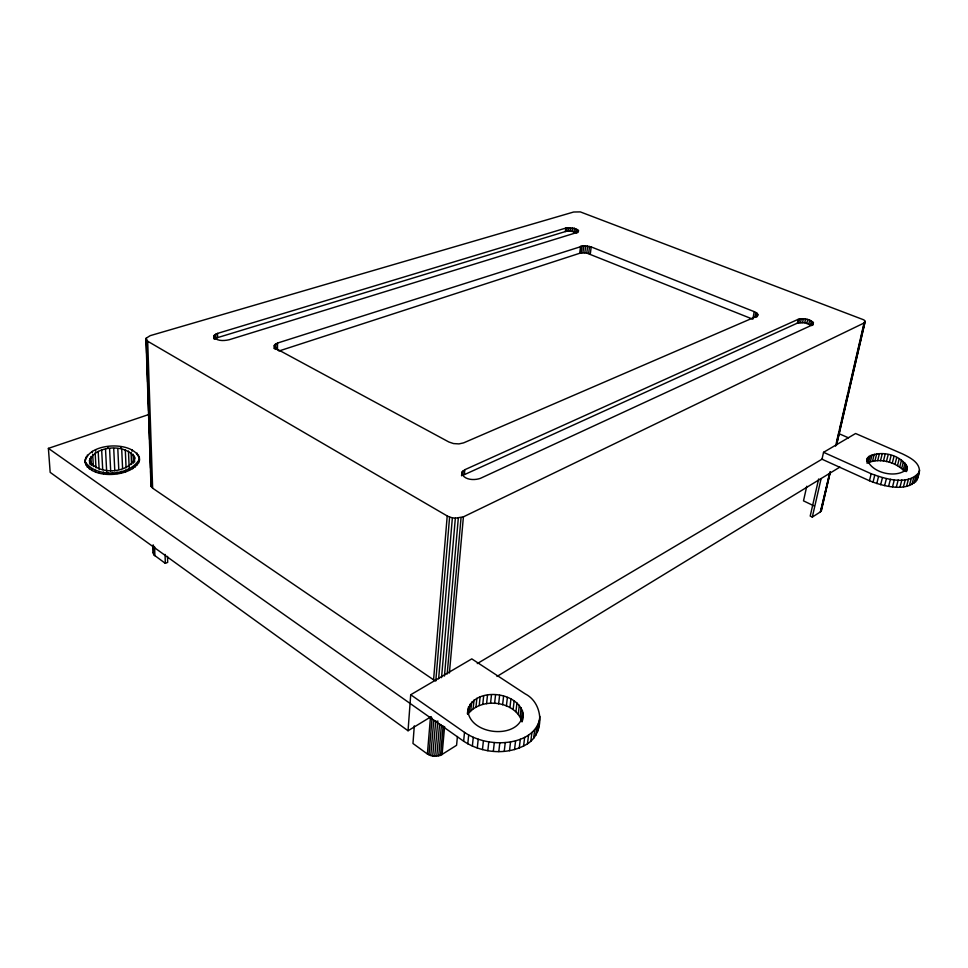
<?xml version="1.0" encoding="UTF-8"?>
<svg xmlns="http://www.w3.org/2000/svg" width="968" height="968" viewBox="0 0 968 968"><rect width="100%" height="100%" fill="white"/><g stroke="black" fill="none" stroke-linecap="round" stroke-linejoin="round"><path stroke-width="1.45" d="M274.053 348.48L274.658 344.656L277.55 343.047L583.777 245.703L591.206 246.925L754.241 311.66L757.061 313.281L757.92 315.011L756.565 316.367L463.599 442.872L458.965 443.901L453.544 443.574L448.849 441.989L276.17 348.649L274.089 345.661M274.609 348.891L274.658 344.656M275.759 349.4L275.844 343.761M277.441 350.089L277.55 343.047M85.051 462.994C85.68 442.243 135.145 439.835 139.428 459.134C136.004 478.035 86.019 481.011 85.015 459.316M213.831 335.956L213.807 336.985C217.207 341.438 224.165 340.833 229.089 339.768L576.964 232.501L578.658 230.82L574.46 228.327L565.748 228.097L217.534 333.403L214.509 334.976L213.855 338.788M467.81 709.471C468.548 735.753 520.651 740.568 523.095 713.222C516.924 689.652 469.589 686.639 467.375 713.815M48.4 448.365L50.167 472.36L408.048 730.755L410.71 694.746L471.791 658.881L525.128 693.838C543.834 703.3 544.718 732.728 527.451 743.847C508.2 755.645 482.137 753.467 463.636 741.198L48.4 448.365L148.721 414.546M414.304 725.843L412.961 743.485L427.396 753.999L432.708 756.153L440.5 755.403L456.581 745.287L457.416 736.491M427.396 753.999L430.47 717.082M447.216 515.956L449.6 517.057L435.794 681L433.579 679.826L447.216 515.956L147.693 341.256L146.107 338.268L150.161 335.666L573.649 212.016L580.304 211.895L864 319.924L865.138 321.642L836.679 444.518M428.969 754.943L432.067 718.014M430.76 755.669L433.761 720.204M438.637 678.798L452.371 517.819L449.6 517.057M432.708 756.153L435.745 720.688M434.729 756.371L437.802 720.918M441.541 677.648L455.347 518.183L463.406 516.851L864.049 323.01L865.138 321.642M436.762 756.31L439.605 723.822M461.53 475.724L462.063 471.997L464.797 469.722L798.213 319.319C803.259 317.952 809.599 318.859 813.386 322.646L812.394 324.885L480.418 478.337C474.405 480.503 464.422 480.213 461.736 473.388M461.76 475.494L462.063 471.997M444.457 676.039L458.312 518.146M463.103 470.738L462.704 475.409L797.426 323.094L804.735 322.755L811.801 325.526L812.612 321.751M438.71 755.996L441.444 724.984M464.374 474.38L464.797 469.722M447.18 673.97L461.058 517.686M440.5 755.403L443.138 725.891M442.074 754.592L444.59 726.569M449.394 673.002L463.406 516.851M538.389 728.553L539.841 716.38M907.222 468.718C903.398 454.524 877.419 448.511 867.05 458.638C870.329 473.037 897.203 479.257 907.222 468.718L906.508 471.489M433.579 679.826L152.629 488.187L150.996 485.996L150.657 471.198M463.636 741.198L464.507 732.401L410.71 694.746M467.786 714.069L468.5 706.834M469.807 704.353L468.935 713.017C482.282 696.899 515.726 701.074 522.03 721.886L523.095 713.222M470.787 710.718L471.658 702.066M467.786 743.823L468.681 735.014L464.507 732.401M473.158 708.673L474.03 700.021M475.99 706.906L476.873 698.279M472.36 746.11L473.267 737.301L468.681 735.014M479.221 705.466L480.116 696.851M477.284 748.046L478.204 739.225L473.267 737.301M482.766 704.389L483.673 695.774M486.577 703.675L487.497 695.072M482.463 749.583L483.407 740.762L478.204 739.225M490.546 703.361L491.478 694.758M487.836 750.696L488.804 741.875L483.407 740.762M818.65 478.978L810.204 516.065L812.309 517.094L820.344 511.939L821.445 509.991M494.6 703.446L495.543 694.842M493.317 751.374L494.309 742.553C511.37 743.956 534.578 738.802 539.527 719.865M498.641 703.918L499.609 695.314M502.61 704.777L503.59 696.173M498.81 751.591L499.815 742.783M506.397 705.999L507.389 697.396M504.231 751.362L505.26 742.553M214.509 334.976L214.545 339.211L217.57 337.626L565.348 231.57L565.748 228.097M509.93 707.56L510.935 698.957M565.348 231.57L566.764 231.279L567.163 227.807M566.764 231.279L568.458 231.146L568.869 227.674M513.137 709.435L514.153 700.82M568.458 231.146L570.321 231.195L570.733 227.722M509.507 750.696L510.547 741.887M577.351 229.464L576.94 232.937L572.221 231.425L572.632 227.952M515.932 711.577L516.972 702.962M574.036 231.8L574.46 228.327M575.645 232.32L576.069 228.847M518.279 713.948L519.32 705.321M514.528 749.583L515.593 740.786M577.957 232.453L578.235 230.142M520.094 716.489L521.159 707.85M521.365 719.151L522.43 710.5M278.857 351.033L579.711 253.277L580.582 246.162M519.247 748.046L520.324 739.262M522.623 720.277L523.168 715.933M579.711 253.277L581.151 252.951L582.034 245.836M581.151 252.951L582.893 252.805L583.777 245.703M582.893 252.805L584.805 252.842L585.688 245.751M523.567 746.134L524.668 737.362M754.241 311.66L752.814 319.198L586.765 253.084L587.661 245.981M588.641 253.483L589.536 246.38M527.451 743.847L528.552 735.087M590.298 254.027L591.206 246.925M530.815 741.258L531.928 732.51M533.622 738.378L534.747 729.642M535.836 735.269L536.974 726.557M537.434 731.977L538.571 723.278M919.358 471.936C920.302 462.474 909.569 457.38 902.442 453.871L855.591 433.507L823.562 452.31L821.989 459.207L869.458 480.745C884.244 486.795 915.946 495.108 919.358 471.936C908.444 486.238 885.502 478.991 871.188 473.751L823.562 452.31M917.519 478.87L917.761 477.115M167.512 556.382L167.682 562.36L165.322 563.364L154.033 554.991L153.416 552.232M89.492 460.466C96.013 445.062 126.699 443.501 134.951 457.997C129.034 473.788 97.187 475.385 89.492 460.466L89.661 463.478M754.907 317.456L755.863 312.434M756.347 317.056L757.061 313.281M757.291 316.681L757.775 314.164M797.426 323.094L798.213 319.319M798.806 322.671L799.592 318.896M800.56 322.465L801.347 318.69M802.581 322.501L803.38 318.726M804.735 322.755L805.533 318.98M806.876 323.227L807.663 319.452M808.849 323.869L809.647 320.093M810.531 324.655L811.329 320.88M812.854 325.163L813.386 322.646M806.767 486.238L803.5 500.867L813.894 505.828M812.309 517.094L821.118 478.543M820.344 511.939L829.866 473.074M835.578 446.103L864.049 323.01M821.239 509.216L829.745 472.457M836.763 442.086L839.135 431.861M839.813 428.933L841.168 423.089M841.845 420.16L847.932 393.867M848.609 390.939L853.679 369.026M854.357 366.098L860.443 339.804M861.121 336.876L864.835 320.807M820.997 511.382L830.314 471.731L821.372 510.717M836.388 445.389L864.86 322.404M866.675 461.554L867.691 457.416M868.768 456.339L867.074 463.224C879.101 457.465 895.533 461.748 904.463 471.343L906.254 464.446M868.55 462.317L870.232 455.432M870.389 461.579L872.071 454.706M872.555 461.046L874.249 454.186M869.458 480.745L871.188 473.751M874.987 460.732L876.693 453.871M877.661 460.623L879.367 453.774M873.015 482.233L874.757 475.227M880.493 460.744L882.199 453.883M876.778 483.552L878.533 476.546M883.433 461.07L885.151 454.222M880.662 484.678L882.429 477.672M886.41 461.615L888.14 454.766M889.374 462.365L891.105 455.504M884.631 485.597L886.41 478.591M892.242 463.285L893.996 456.424M888.612 486.299L890.403 479.281M894.964 464.374L896.731 457.501M897.493 465.596L899.26 458.723M892.544 486.759L894.347 479.753M899.744 466.939L901.523 460.066M896.368 486.989L898.183 479.971M901.68 468.367L903.471 461.482M903.265 469.843L905.056 462.946M900.022 486.964L901.849 479.959M905.588 471.452L907.028 465.923M906.266 471.513L907.355 467.363M903.459 486.698L905.286 479.692M906.617 486.19L908.444 479.196M909.448 485.464L911.287 478.47M911.916 484.508L913.756 477.526M913.973 483.359L915.825 476.377M915.619 482.016L917.47 475.058M916.793 480.515L919.6 470.194M84.966 461.47C95.59 478.24 129.906 476.304 139.428 459.134M151.117 484.786L151.843 483.625M408.048 730.755L431.244 716.586M496.995 676.45L839.885 467.096M477.284 663.576L822.534 458.88M570.321 231.195L572.221 231.425M584.805 252.842L586.765 253.084M488.804 741.875L494.309 742.553M452.371 517.819L455.347 518.183M838.784 433.579L848.464 437.826M87.12 465.584L87.205 467.12M85.801 457.162L85.898 458.675M85.668 463.587L85.765 465.112M92.057 469.032L92.142 470.569M90.883 456.472L91.403 465.487M89.806 458.445L90.157 464.471M89.262 467.423L89.346 468.948M87.314 455.069L87.398 456.594M95.154 452.891L95.989 467.871M95.421 470.375L95.505 471.912M92.698 454.597L93.376 466.6M92.275 451.33L92.359 452.842M98.179 451.403L99.159 469.347M99.256 471.416L99.341 472.953M95.59 449.757L95.675 451.269M103.455 472.118L103.54 473.654M101.676 450.18L102.705 469.601M107.738 446.768L107.811 448.269M107.908 472.469L107.98 474.005M105.524 449.273L106.674 471.646M112.482 472.444L112.554 473.981M109.578 448.704L110.691 471.053M117.031 472.057L117.104 473.594M113.716 448.486L114.793 470.823M120.891 446.744L120.952 448.244M121.448 471.307L121.52 472.844M117.806 448.632L118.774 469.468M139.489 460.647L139.332 457.005M125.295 449.975L126.082 467.834M125.598 470.242L125.671 471.767M121.714 449.128L122.585 468.476M129.361 468.863L129.434 470.387M128.466 451.124L129.155 467.508M134.383 456.049L134.625 462.026M133.088 454.21L133.451 463.164M132.011 449.696L132.072 451.197M132.652 467.241L132.713 468.754M131.079 452.552L131.575 464.483M138.509 454.936L138.569 456.448M138.787 461.288L138.847 462.801M137.42 463.394L137.48 464.906M136.972 453L137.032 454.5M135.351 465.39L135.411 466.915M147.693 341.256L152.629 488.187M154.602 546.86L154.904 555.789M153.73 546.073L154.033 554.991M146.519 340.337L151.516 487.158M146.107 338.268L146.628 353.368M146.785 357.906L147.608 382.07M147.765 386.607L148.588 410.771M148.745 415.308L149.568 439.472M149.677 442.497L150.548 468.173M153.162 544.815L153.488 554.12M145.987 339.308L150.996 485.996M153.029 545.758L153.283 553.176M165.056 554.398L165.322 563.364M217.534 333.403L217.57 337.626M215.767 334.105L215.803 338.328"/></g></svg>
